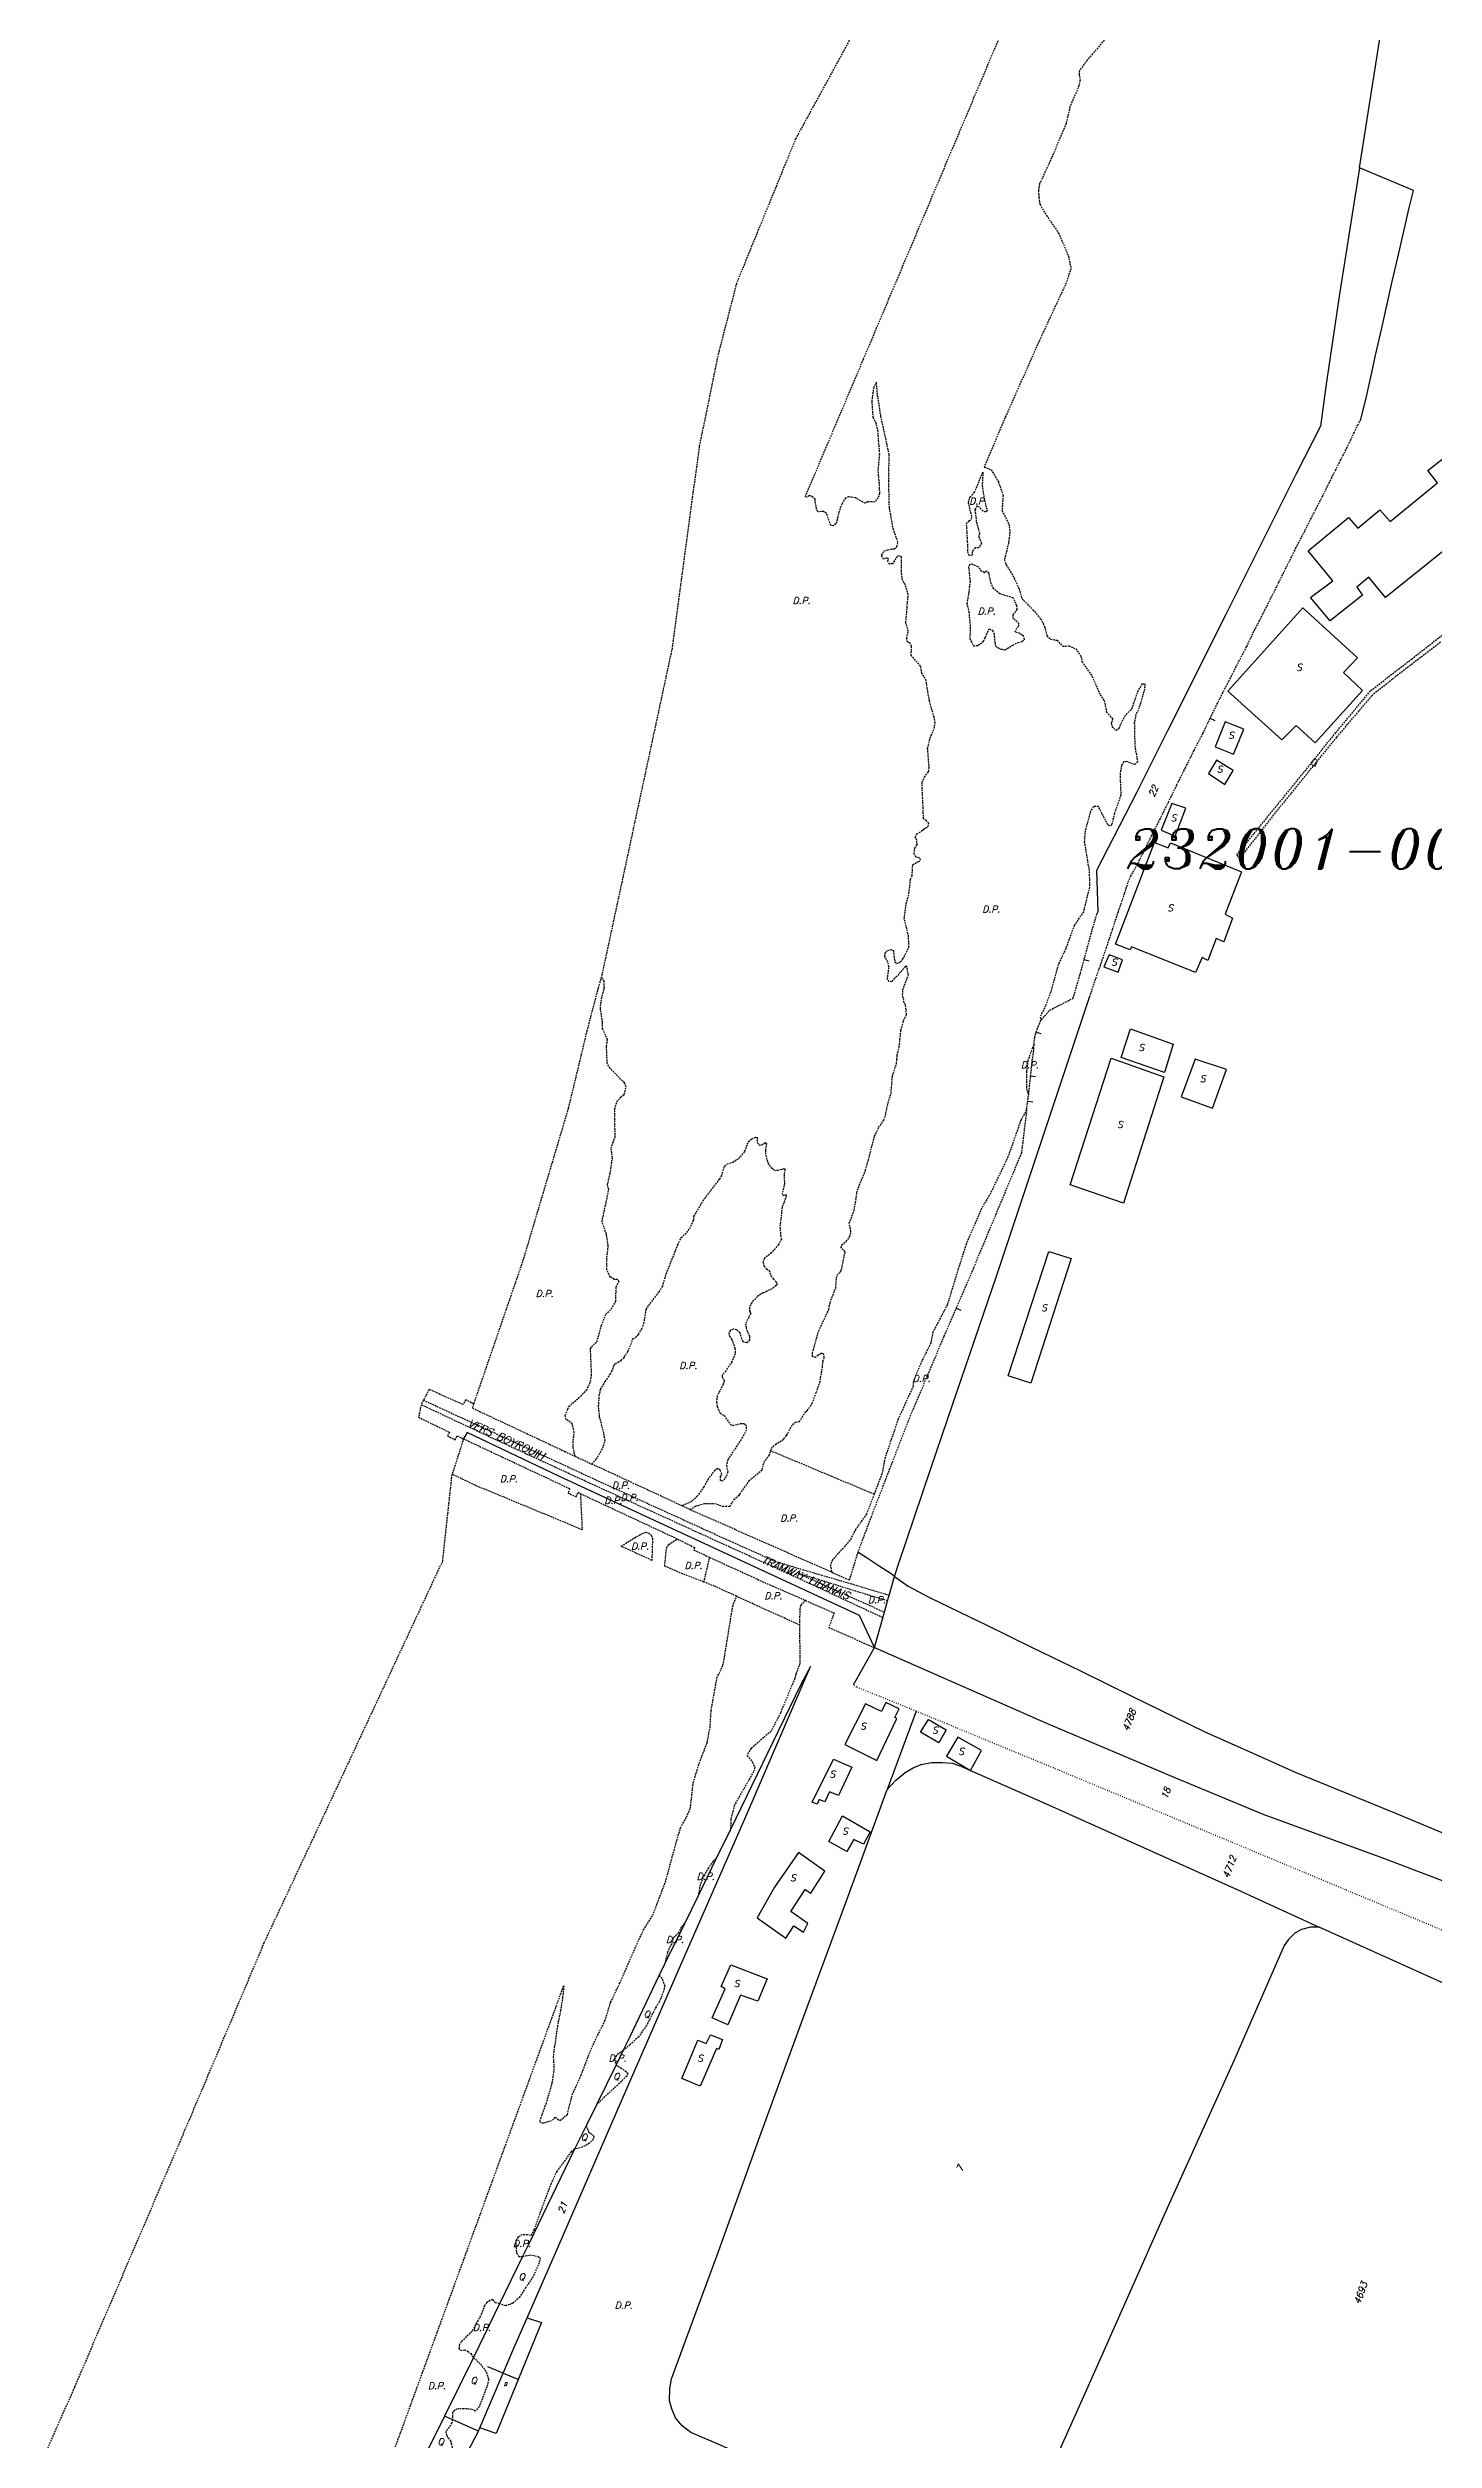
# Model space of a CAD drawing. Extents: x -334462 to -332769, y -29481 to -26664.
# Drawn here: x -334099.6 to -333892.3, y -27603.9 to -27246.2 of the extents above; entities that cross this region are included whole.
import ezdxf
from ezdxf.enums import TextEntityAlignment as Align

# ---------------------------------------------------------------- set-up
doc = ezdxf.new("R2010")
doc.units = 0
doc.header["$MEASUREMENT"] = 0
doc.linetypes.add('DOT', pattern=[0.25, 0, -0.25])
doc.linetypes.add('HIDDEN', pattern=[0.375, 0.25, -0.125])
for name, color, linetype in [('17', 7, 'CONTINUOUS'), ('CADAST$$AREA$B$', 7, 'CONTINUOUS'), ('DP$DIVIDING$LINE', 7, 'CONTINUOUS'), ('EASEMENT$BOUNDA$', 7, 'CONTINUOUS'), ('ENCRO$$AREA$TEXT', 7, 'CONTINUOUS'), ('ENCROACHED$WALL', 7, 'CONTINUOUS'), ('MAP$SHEET$BOUND$', 7, 'CONTINUOUS'), ('PARCEL$BOUNDARY', 7, 'CONTINUOUS'), ('PARCEL$NUMBER', 7, 'CONTINUOUS'), ('SECTION$$A$', 7, 'CONTINUOUS'), ('STREET$TEXT', 7, 'CONTINUOUS'), ('STRUC$$FOOTPRINT', 7, 'CONTINUOUS')]:
    doc.layers.add(name, color=color, linetype=linetype)
doc.styles.add('ITALICT', font='ITALICT', dxfattribs={"height": 0.2})

msp = doc.modelspace()

# ---------------------------------------------------------------- linework, layer by layer
at = {"layer": '17', "color": 1, "linetype": 'Continuous'}
for p, q in [((-333925.8, -27346.48), (-333925.13, -27346.8)), ((-333944.66, -27382.56), (-333943.94, -27382.76)), ((-333951.84, -27393.44), (-333951.12, -27393.64)), ((-333952.66, -27399.95), (-333951.92, -27400.03)), ((-333953.1, -27403.74), (-333952.35, -27403.83)), ((-333963.81, -27434.69), (-333963.12, -27434.99))]:
    msp.add_line(p, q, dxfattribs=at)
at = {"layer": 'CADAST$$AREA$B$', "color": 7, "linetype": 'HIDDEN'}
for p, q in [((-334043.47, -27448.47), (-334043.8, -27449.12)), ((-334037.45, -27454.23), (-334039.15, -27459.51))]:
    msp.add_line(p, q, dxfattribs=at)
for points in [[(-333925.95, -27170.53), (-333931.2, -27175.68), (-333938.06, -27184.41), (-333948.49, -27198.7), (-333966.55, -27225.04), (-333979.78, -27245.16), (-333987.8, -27259.84), (-333996.63, -27281.43), (-333999.44, -27292.32), (-334002.21, -27305.84), (-334006.27, -27336), (-334016.83, -27385.15)], [(-334016.83, -27385.15), (-334017.35, -27386.88), (-334019.01, -27393.22), (-334021.79, -27404.79), (-334028.64, -27427.77), (-334035.95, -27449.01)], [(-334043.8, -27449.12), (-334044.19, -27450.99), (-334039.54, -27453.25), (-334039.86, -27453.78), (-334038.72, -27454.36), (-334038.41, -27453.78), (-334037.45, -27454.23)], [(-334035.95, -27449.01), (-334037.11, -27448.39), (-334037.52, -27449.08), (-334042.6, -27446.85), (-334043.47, -27448.47)], [(-334099.6, -27605.15), (-334095.56, -27595.95), (-334078.43, -27556.03), (-334067.24, -27529.55), (-334059.85, -27513.81), (-334040.57, -27472.5), (-334039.15, -27459.51)]]:
    msp.add_lwpolyline(points, dxfattribs=at)
at = {"layer": 'DP$DIVIDING$LINE', "color": 2, "linetype": 'HIDDEN'}
for p, q in [((-333959.8, -27309.67), (-333959.91, -27311.67)), ((-333961.42, -27323.45), (-333961.79, -27323.49)), ((-334020.77, -27456.83), (-334018.3, -27457.99)), ((-333991.53, -27456), (-333976.05, -27462.48)), ((-334004.78, -27464.24), (-334018.3, -27457.99)), ((-334005.49, -27469.21), (-334019.98, -27462.45)), ((-334003.59, -27464.81), (-334004.78, -27464.24)), ((-333982.41, -27474.18), (-334003.59, -27464.81)), ((-334009.3, -27472.4), (-334013.86, -27470.29)), ((-334001.51, -27475.65), (-334000.64, -27471.95))]:
    msp.add_line(p, q, dxfattribs=at)
for points in [[(-333968.24, -27361.77), (-333968.68, -27361.53), (-333968.9, -27356.06), (-333968.55, -27355.31), (-333967.93, -27354.49), (-333967.83, -27353.87), (-333968.07, -27350.95), (-333967.56, -27349.06), (-333967.08, -27348.03), (-333966.95, -27347.2), (-333967.1, -27346.3), (-333967.79, -27343.9), (-333968.12, -27342.06), (-333968.27, -27340.85), (-333968.91, -27339.74), (-333969.12, -27338.68), (-333970.52, -27337.08), (-333970.46, -27335.71), (-333970.74, -27335.22), (-333971.08, -27335.09), (-333971.18, -27334.55), (-333970.96, -27333.44), (-333971.32, -27332.2), (-333970.97, -27327.99), (-333971.4, -27326.52), (-333971.84, -27325.79), (-333971.98, -27324.48), (-333971.98, -27322.33), (-333972.34, -27322.18), (-333972.62, -27322.28), (-333973.32, -27323.37), (-333973.71, -27323.42), (-333973.99, -27323.06), (-333973.91, -27322.67), (-333974.17, -27322.54), (-333974.64, -27322.7), (-333974.95, -27322.13), (-333974.61, -27321.48), (-333973.99, -27321.28), (-333973.09, -27321.15), (-333972.66, -27320.84), (-333972.51, -27320.17), (-333973.18, -27318.26), (-333973.78, -27315), (-333973.88, -27311.1), (-333973.81, -27307.07), (-333975.04, -27301.37), (-333975.55, -27298.09), (-333975.73, -27296.23), (-333976.13, -27297), (-333976.42, -27299.07), (-333976.25, -27301.5), (-333975.84, -27302.22), (-333975.55, -27303.43), (-333975.28, -27306.95), (-333975.5, -27309.61), (-333975.34, -27311.18), (-333975.27, -27312.89), (-333975.44, -27313.51), (-333976, -27314.15), (-333977.03, -27314.13), (-333977.4, -27314.33), (-333978.87, -27313.53), (-333979.87, -27313.38), (-333980.36, -27313.56), (-333980.91, -27314.46), (-333981.29, -27315.52), (-333981.59, -27316.76), (-333981.77, -27317.41), (-333982.18, -27317.72), (-333982.54, -27317.64), (-333983.16, -27315.88), (-333983.63, -27315.55), (-333984.48, -27315.62), (-333984.7, -27315.13), (-333984.9, -27313.74), (-333985.42, -27313.27), (-333985.73, -27313.2), (-333986.09, -27313.45), (-333986.35, -27313.35), (-333977.64, -27292.75), (-333925.95, -27170.53)], [(-333940.69, -27243.93), (-333943.39, -27247.15), (-333944.22, -27248.07), (-333945.36, -27249.63), (-333945.43, -27250.18), (-333945.27, -27251.1), (-333945.56, -27252.21), (-333946.78, -27255.06), (-333947.37, -27257.57), (-333949.53, -27262.71), (-333951.32, -27266.56), (-333951.51, -27267.59), (-333951.43, -27268.63), (-333951.29, -27269.62), (-333950.29, -27271.32), (-333948.5, -27273.91), (-333947.02, -27277.39), (-333946.65, -27279.23), (-333947.34, -27281.38), (-333951.16, -27289.58), (-333956.48, -27301.53), (-333959.6, -27308.92), (-333958.53, -27309.33), (-333957.49, -27311.14), (-333956.79, -27313.13), (-333956.94, -27315.46), (-333955.9, -27317.46), (-333955.77, -27318.64), (-333955.96, -27320.27), (-333956.59, -27322.78), (-333956.33, -27323.56), (-333955.31, -27325.15), (-333954.39, -27327.14), (-333953.98, -27328.58), (-333952.32, -27330.25), (-333951.18, -27331.61), (-333950.57, -27332.76)], [(-333959.91, -27311.67), (-333959.57, -27313.89), (-333959.17, -27315.49), (-333959.4, -27315.66), (-333959.8, -27315.49), (-333960.31, -27314.92), (-333960.71, -27314.75), (-333960.99, -27315.32), (-333960.77, -27317.2), (-333960.31, -27318.79), (-333960.43, -27319.36), (-333960.03, -27320.28), (-333960.43, -27321.01), (-333960.94, -27321.01), (-333961.39, -27321.53), (-333961.39, -27322.1), (-333961.85, -27322.15), (-333962.02, -27321.81), (-333962.08, -27320.05), (-333962.25, -27317.42), (-333961.85, -27316.97), (-333961.51, -27316.69), (-333961.45, -27316.29), (-333961.96, -27314.23), (-333961.73, -27313.44), (-333961.05, -27312.7), (-333959.8, -27309.67)], [(-333961.79, -27323.49), (-333961.94, -27323.89), (-333961.72, -27326), (-333961.9, -27327.63), (-333962.2, -27329.33), (-333961.9, -27330.58), (-333961.68, -27332.91), (-333961.76, -27334.58), (-333961.2, -27335.68), (-333960.5, -27335.57), (-333959.72, -27334.98), (-333959.39, -27334.35), (-333958.88, -27333.1), (-333958.36, -27333.32), (-333958.14, -27333.84), (-333958.03, -27335.09), (-333957.88, -27335.76), (-333957.14, -27336.13), (-333956.47, -27336.24), (-333955.33, -27335.54), (-333954.55, -27335.17), (-333953.93, -27334.98), (-333953.59, -27334.69), (-333953.71, -27334.21), (-333954.26, -27333.8), (-333954.96, -27333.58), (-333954.7, -27332.88), (-333954.41, -27332.73), (-333954.41, -27332.32), (-333955.29, -27331.54), (-333955.26, -27331.03), (-333954.68, -27330.21), (-333954.72, -27329.66), (-333955.28, -27328.48), (-333957.27, -27327.88), (-333958.19, -27327.11), (-333958.6, -27326.26), (-333958.89, -27324.78), (-333959.26, -27324.45), (-333959.56, -27324.74), (-333960, -27324.48), (-333960.52, -27323.82), (-333961.42, -27323.45)], [(-333950.57, -27332.76), (-333950.24, -27334.16), (-333949.68, -27334.64), (-333948.72, -27334.83), (-333947.87, -27335.72), (-333946.95, -27335.64), (-333945.92, -27336.09), (-333945.14, -27337.19), (-333944.99, -27338.01), (-333943.46, -27340.23), (-333942.28, -27342.96), (-333941.65, -27343.85), (-333941.32, -27345.55), (-333940.41, -27346.58), (-333940.6, -27347.21), (-333940.49, -27347.77), (-333939.9, -27348.25), (-333939.45, -27347.95), (-333938.6, -27346.18), (-333937.5, -27345.03), (-333936.66, -27342.52), (-333935.93, -27341.33), (-333935.59, -27341.33), (-333935.63, -27342.07), (-333936.44, -27344.92), (-333936.92, -27345.92), (-333937.16, -27347.17), (-333937.09, -27350.61), (-333936.68, -27352.98), (-333937.09, -27353.42), (-333938.27, -27352.94), (-333938.71, -27353.01), (-333939.08, -27353.53), (-333939.3, -27354.79), (-333939.18, -27358), (-333940.14, -27360.7), (-333940.51, -27362.33), (-333940.8, -27362.59), (-333941.13, -27362.4), (-333942.54, -27359.67), (-333943.24, -27359.7), (-333943.72, -27360.37), (-333944.51, -27363.25), (-333944.64, -27364.95), (-333943.9, -27369.42), (-333943.87, -27371.75), (-333944.77, -27375.41), (-333946.14, -27377.45), (-333947.41, -27380.92), (-333948.55, -27383.33), (-333949.68, -27387.47), (-333950.44, -27389.46), (-333951.25, -27391.2), (-333951.06, -27391.57)], [(-333991.53, -27456), (-333991.43, -27455.67), (-333990.76, -27455), (-333989.55, -27454.25), (-333989.14, -27453.71), (-333988.28, -27452.08), (-333987.83, -27451.72), (-333987.24, -27451.65), (-333986.32, -27450.2), (-333986.05, -27450.02), (-333985.32, -27448.91), (-333984.71, -27447.31), (-333984.2, -27445.83), (-333983.79, -27443.61), (-333983.72, -27442.66), (-333983.51, -27442.09), (-333983.59, -27441.55), (-333983.9, -27441.42), (-333984.41, -27441.73), (-333984.85, -27442.06), (-333985.29, -27441.93), (-333985.29, -27441.44), (-333984.35, -27438.09), (-333982.83, -27434.88), (-333982.65, -27433.85), (-333981.81, -27431.68), (-333981.65, -27429.82), (-333980.97, -27429.12), (-333980.39, -27426.26), (-333980.98, -27425.66), (-333980.88, -27425.22), (-333980.25, -27424.71), (-333979.68, -27423.99), (-333979.53, -27423.19), (-333979.77, -27421.97), (-333979.04, -27420.03), (-333978.56, -27417.04), (-333977.36, -27414.09), (-333976.92, -27412.54), (-333975.99, -27408.95), (-333975.67, -27408.28), (-333975.39, -27407.69), (-333974.6, -27406.55), (-333974.37, -27405.88), (-333974.07, -27404.38), (-333973.53, -27402.52), (-333973.32, -27399.99), (-333972.73, -27398.15), (-333972.65, -27397.46), (-333972.63, -27396.86), (-333972.32, -27395.68), (-333972.06, -27393.12), (-333971.67, -27391.72), (-333971.21, -27390.82), (-333971.36, -27389.37), (-333971.57, -27389.01), (-333971.8, -27387.88), (-333971.77, -27387.08), (-333970.94, -27384.85), (-333971.19, -27383.56), (-333971.4, -27383.62), (-333972.64, -27385.06), (-333973.03, -27385.35), (-333973.44, -27385.89), (-333973.83, -27385.84), (-333974.08, -27385.5), (-333973.84, -27383.64), (-333974.02, -27382.92), (-333974.46, -27382.12), (-333974.41, -27381.55), (-333974.04, -27381.21), (-333973.55, -27381.08), (-333973.19, -27381.21), (-333973.09, -27382.14), (-333972.96, -27382.89), (-333972.65, -27383.15), (-333972.11, -27382.89), (-333971.75, -27382.48), (-333970.86, -27380.7), (-333970.92, -27379.07), (-333971.55, -27376.44), (-333971.26, -27374.19), (-333970.85, -27372.69), (-333970.63, -27370.55), (-333970.37, -27370.03), (-333970.29, -27368.38), (-333969.45, -27367.91), (-333969.12, -27367.71), (-333969.22, -27367.4), (-333969.81, -27367.22), (-333970.1, -27366.78), (-333969.97, -27365.92), (-333969.63, -27365.43), (-333969.7, -27364.66), (-333969.93, -27364.3), (-333969.67, -27363.78), (-333969.04, -27363.39), (-333968.6, -27363.01), (-333967.96, -27362.65), (-333967.88, -27362.21), (-333968.24, -27361.77)], [(-334020.77, -27456.83), (-334021.04, -27455.59), (-334021.04, -27454.46), (-334020.89, -27453.25), (-334021.22, -27451.98), (-334022.11, -27451.32), (-334022.26, -27450.7), (-334021.87, -27449.78), (-334021.71, -27449.39), (-334020.23, -27448.11), (-334019.07, -27446.98), (-334018.56, -27446), (-334018.3, -27444.69), (-334018.47, -27440.75), (-334018.29, -27440.46), (-334017.52, -27439.69), (-334017.17, -27438.56), (-334016.81, -27437.25), (-334016.19, -27435.61), (-334015.35, -27434.81), (-334014.68, -27433.68), (-334014.64, -27431.53), (-334014.19, -27430.72), (-334014.37, -27430.4), (-334014.92, -27430.4), (-334015.5, -27430.03), (-334016.05, -27428.94), (-334016.05, -27427.48), (-334015.81, -27425.33), (-334016.1, -27423.61), (-334016.74, -27421.75), (-334015.74, -27417.01), (-334015.92, -27416.25), (-334015.55, -27414.61), (-334015.17, -27412.2), (-334015.39, -27410.78), (-334015.1, -27409.9), (-334014.79, -27409.14), (-334014.84, -27404.91), (-334014.52, -27403.85), (-334013.92, -27403.12), (-334013.41, -27402.69), (-334013.13, -27401.59), (-334013.39, -27401.01), (-334015.55, -27398.82), (-334015.96, -27398.13), (-334016.08, -27395.54), (-334015.94, -27394.56), (-334016.65, -27392.95), (-334016.65, -27391.93), (-334016.99, -27389.93), (-334016.83, -27388.43), (-334016.39, -27386.75), (-334016.43, -27385.81), (-334016.83, -27385.15)], [(-333952.16, -27395.3), (-333952.39, -27395.74), (-333953.06, -27397.63), (-333953.28, -27399.26), (-333953.28, -27401.84), (-333952.99, -27402.86)], [(-333953.26, -27405.05), (-333954.13, -27406.58), (-333954.65, -27408.09), (-333956.05, -27412.08), (-333958.65, -27417.48), (-333960.02, -27419.81), (-333962.29, -27425.1), (-333963.49, -27428.83), (-333965.11, -27434.15), (-333967.27, -27438.25), (-333967.59, -27439.88), (-333969.1, -27442.95), (-333970.24, -27445.72), (-333970.23, -27446.38), (-333972.48, -27451.3), (-333974.42, -27457.03), (-333974.9, -27459.47), (-333976.05, -27462.48)], [(-334018.3, -27457.99), (-334017.56, -27457.24), (-334016.62, -27455.61), (-334016.29, -27454.45), (-334016.47, -27453.36), (-334016.75, -27452.3), (-334017.11, -27450.96), (-334017.26, -27449.36), (-334017.15, -27447.81), (-334016.95, -27446.83), (-334016.26, -27445.64), (-334015.49, -27444.53), (-334015.13, -27443.86), (-334014.95, -27443.19), (-334014.73, -27442.98), (-334013.9, -27442.49), (-334013.41, -27442), (-334012.87, -27441.17), (-334012.42, -27440.14), (-334012.13, -27439.29), (-334011.72, -27439.08), (-334011.27, -27438.57), (-334010.81, -27437.79), (-334010.47, -27436.97), (-334010.14, -27434.87), (-334009.77, -27434.28), (-334008.19, -27432.24), (-334007.7, -27431.39), (-334007.14, -27429.53), (-334005.41, -27425.22), (-334004.9, -27424.13), (-334004.09, -27423.38), (-334003.63, -27422.79), (-334003.04, -27421.52), (-334003.01, -27420.96), (-334001.4, -27418.27), (-333999.13, -27415.38), (-333998.87, -27414.89), (-333998.43, -27413.44), (-333998.06, -27413.16), (-333997.21, -27412.85), (-333996.31, -27412.31), (-333995.77, -27411.76), (-333995.38, -27411.22), (-333994.85, -27409.75), (-333994.36, -27409.36), (-333993.79, -27409.13), (-333993.56, -27409.16), (-333993.53, -27409.93), (-333993.2, -27410.34), (-333992.86, -27410.27), (-333992.35, -27409.93), (-333992.17, -27410.06), (-333992.32, -27411.04), (-333992.27, -27411.84), (-333991.96, -27412.98), (-333991.48, -27413.65), (-333990.91, -27414.09), (-333990.48, -27414.06), (-333989.52, -27413.83), (-333989.39, -27413.93), (-333989.52, -27414.68), (-333989.52, -27415.48), (-333989.44, -27416.03), (-333989.8, -27417.47), (-333989.7, -27417.86), (-333989.26, -27417.71), (-333989.19, -27417.89), (-333989.82, -27419.59), (-333990.15, -27422.56), (-333990.04, -27423.83), (-333989.93, -27424.37), (-333990.35, -27425.19), (-333991.41, -27426.43), (-333992.46, -27427.21), (-333992.68, -27427.78), (-333992.55, -27428.37), (-333992.17, -27428.81), (-333991.75, -27429.07), (-333991.5, -27429.84), (-333991.13, -27430.33), (-333990.7, -27430.77), (-333990.57, -27431.13), (-333990.72, -27431.31), (-333991.33, -27431.81), (-333992.67, -27432.42), (-333993.55, -27432.97), (-333994.37, -27433.87), (-333994.68, -27434.52), (-333994.68, -27435.16), (-333994.5, -27435.45), (-333994.81, -27436.04), (-333995.29, -27437.02), (-333995.21, -27437.62), (-333994.98, -27438.31), (-333994.7, -27438.86), (-333994.72, -27439.42), (-333994.88, -27439.73), (-333995.16, -27439.89), (-333995.62, -27439.71), (-333995.83, -27439.29)], [(-333995.83, -27439.29), (-333996.14, -27438.31), (-333996.6, -27437.93), (-333997.09, -27437.82), (-333997.53, -27438), (-333997.79, -27438.37), (-333997.69, -27438.86), (-333997.33, -27439.37), (-333996.86, -27440.74), (-333996.84, -27441.54), (-333997.36, -27442.73), (-333998.22, -27444.05), (-333998.76, -27444.69), (-333998.78, -27444.98), (-333998.47, -27445.57), (-333998.63, -27446.06), (-333999.52, -27447.79), (-333999.65, -27448.77), (-333999.52, -27449.39), (-333999.11, -27450.37), (-333998.5, -27450.76), (-333997.52, -27452.08), (-333997.16, -27452.21), (-333996.1, -27451.95), (-333995.53, -27451.92), (-333995.22, -27452.13), (-333995.17, -27452.93), (-333995.73, -27453.99), (-333997.96, -27457.37), (-333998.14, -27458.22), (-333997.96, -27459.18), (-333998.16, -27459.85), (-333998.73, -27460.58), (-333999.02, -27460.45), (-333999.04, -27459.85), (-333998.81, -27459.52), (-333999.09, -27458.9), (-333999.45, -27458.66), (-333999.89, -27458.92), (-334000.83, -27460.16), (-334000.89, -27460.24), (-334001.51, -27461.4), (-334002.51, -27462.82), (-334003.44, -27463.65), (-334004.78, -27464.24)], [(-333974.75, -27480.98), (-333991.79, -27473.03), (-333993.24, -27472.42), (-334002, -27468.43), (-334018.6, -27460.85), (-334032.59, -27454.39), (-334043.8, -27449.12)], [(-333973.81, -27477.64), (-333979.39, -27475.97), (-333988.22, -27473.38), (-333990.87, -27472.57), (-334001.05, -27467.97), (-334017.67, -27460.38), (-334035.72, -27452.03), (-334043.47, -27448.47)], [(-334035.95, -27449.01), (-334036.12, -27449.63), (-334022.35, -27456.09), (-334020.77, -27456.83)], [(-334037.45, -27454.23), (-334021.55, -27461.69), (-334021.86, -27462.32), (-334020.61, -27462.88), (-334020.3, -27462.22), (-334019.98, -27462.45)], [(-334003.59, -27464.81), (-334002.72, -27464.27), (-334001.43, -27463.91), (-333999.93, -27463.88), (-333998.71, -27464.3), (-333997.65, -27464.32), (-333997.24, -27463.7), (-333997.03, -27463.29), (-333996.26, -27462.67), (-333996.12, -27462.48), (-333994.72, -27460.48), (-333992.82, -27458.85), (-333992.54, -27457.76), (-333991.75, -27456.71), (-333991.53, -27456)], [(-334019.98, -27462.45), (-334019.72, -27467.81), (-334035.72, -27461.17), (-334039.15, -27459.51)], [(-333976.05, -27462.48), (-333977.21, -27465.49), (-333978.81, -27467.75), (-333979.66, -27469.41), (-333980.4, -27470.24), (-333982.28, -27472.33), (-333982.61, -27473.07), (-333982.41, -27474.18)], [(-334013.86, -27470.29), (-334011.88, -27469.02), (-334010.8, -27468.42), (-334010.2, -27468.2), (-334009.77, -27468.31), (-334009.38, -27468.63), (-334009.19, -27469.15), (-334009.3, -27472.4)], [(-334001.51, -27475.65), (-334004.7, -27474.4), (-334007.37, -27473.25), (-334007.1, -27470.58), (-334006.79, -27470.02), (-334005.49, -27469.21)], [(-334005.49, -27469.21), (-334002.93, -27470.46), (-334003.01, -27470.86), (-334000.64, -27471.95)], [(-333978.5, -27471.17), (-333979.79, -27475.38), (-333982.41, -27474.18)], [(-334000.64, -27471.95), (-333991.21, -27476.27), (-333986.34, -27478.38)], [(-333974.04, -27478.45), (-333978.79, -27477.02), (-333987.23, -27474.39), (-333987.4, -27474.34), (-333974.52, -27480.14)], [(-334049.05, -27608.83), (-334022.47, -27536), (-334022.63, -27537.69), (-334022.93, -27539.68), (-334023.39, -27541.94), (-334023.85, -27545.05), (-334024.04, -27546.54), (-334023.93, -27548.42), (-334024.23, -27550.56), (-334025.11, -27553.56), (-334026.11, -27556.31), (-334025.61, -27556.54), (-334024.16, -27556.12), (-334023.73, -27555.66), (-334023.05, -27556.16), (-334022.66, -27555.89), (-334021.93, -27555.24), (-334021.19, -27552.29), (-334019.87, -27549.38), (-334018.66, -27546.19), (-334017.74, -27544.09), (-334016.3, -27541.25), (-334015.46, -27538.49), (-334014.1, -27535.62), (-334011.86, -27530.48), (-334010.54, -27527.64), (-334009.16, -27525.46), (-334007.27, -27520.51), (-334005.98, -27515.76), (-334005.01, -27512.39), (-334004.11, -27510.78), (-334003.53, -27509.47), (-334003.11, -27505.64), (-334002.21, -27502.73), (-334001.04, -27499.7), (-334000.59, -27497.4), (-334000.43, -27494.87), (-333999.57, -27490), (-333998.67, -27488.12), (-333998.49, -27487.19), (-333997.2, -27479.24), (-333996.63, -27477.77)], [(-333996.63, -27477.77), (-333999.91, -27476.27), (-334001.51, -27475.65)], [(-333987.23, -27482.04), (-333993.44, -27479.24), (-333996.63, -27477.77)], [(-333986.34, -27478.38), (-333987.04, -27479.09), (-333987.17, -27479.63), (-333987.23, -27482.04)], [(-333986.34, -27478.38), (-333982.04, -27480.26), (-333982.84, -27482.45), (-333976.01, -27485.44)], [(-333987.23, -27482.04), (-333987.21, -27483.56), (-333987.16, -27487.76), (-333987.75, -27489.41), (-333987.94, -27490.06), (-333990.05, -27495.19), (-333991.48, -27497.95), (-333992.57, -27498.88), (-333994.43, -27500.54), (-333994.88, -27501.15), (-333995.03, -27501.6), (-333994.25, -27502.6), (-333993.9, -27503.34), (-333994.09, -27504.01), (-333996.96, -27509.01), (-333997.5, -27511.16), (-333997.52, -27512.62)], [(-333999.72, -27517.08), (-334000.13, -27517.35), (-334000.84, -27518.38), (-334001.48, -27519.5), (-334002.09, -27520.91), (-334002.35, -27522.58)], [(-334004.41, -27526.75), (-334004.94, -27527.23), (-334005.29, -27528.09), (-334006.09, -27528.86), (-334006.38, -27529.76), (-334006.96, -27531.04), (-334007.34, -27532.66)], [(-334013.62, -27545.74), (-334014.23, -27546.11), (-334014.64, -27546.5), (-334014.9, -27547.04), (-334014.64, -27547.83)], [(-334020.84, -27560.44), (-334021.37, -27560.83), (-334022.27, -27562.08), (-334023.52, -27563.78), (-334024.36, -27565.58), (-334025.68, -27569.07), (-334026.91, -27572.44), (-334027.36, -27573.35), (-334027.91, -27573.26), (-334028.7, -27573.24), (-334029.28, -27573.56), (-334029.65, -27574.15), (-334029.63, -27574.78), (-334029.53, -27576), (-334029.19, -27576.46), (-334028.61, -27576.49)], [(-334032.05, -27583.58), (-334032.68, -27583.4), (-334033.16, -27582.89), (-334033.96, -27583.34), (-334034.31, -27583.82), (-334034.74, -27585.04), (-334036.22, -27587.7), (-334037.79, -27589.24), (-334038.03, -27589.63), (-334038.16, -27590.24), (-334037.9, -27590.52), (-334037.32, -27590.46), (-334036.84, -27590.65), (-334036.36, -27591.01), (-334035.95, -27591.6)]]:
    msp.add_lwpolyline(points, dxfattribs=at)
at = {"layer": 'EASEMENT$BOUNDA$', "color": 3, "linetype": 'HIDDEN'}
for points in [[(-333891.41, -27335.12), (-333898.55, -27340.63), (-333901.66, -27343.11), (-333906.93, -27349.31), (-333915.88, -27360.35), (-333921.41, -27367.43), (-333921.84, -27366.89), (-333916.59, -27360.45), (-333911.65, -27354.37), (-333907.06, -27348.65), (-333901.81, -27342.35), (-333895.7, -27337.63), (-333887.77, -27331.41)], [(-334008.18, -27534.42), (-334007.72, -27535.06), (-334007.36, -27536.01), (-334007.54, -27536.84), (-334008.19, -27538.39), (-334008.67, -27539.16), (-334010.09, -27541.95), (-334011.28, -27543.62), (-334012.53, -27544.8), (-334013.62, -27545.74)], [(-334014.64, -27547.83), (-334013.3, -27548.72), (-334012.88, -27549.08), (-334013.06, -27549.5), (-334014.13, -27550.57), (-334017.53, -27553.71)], [(-334019.12, -27556.95), (-334018.76, -27557.82), (-334017.99, -27558.47), (-334018.05, -27558.95), (-334018.64, -27559.54), (-334019.3, -27559.96), (-334020.04, -27560.25), (-334020.84, -27560.44)], [(-334028.61, -27576.49), (-334027.52, -27576.24), (-334026.27, -27576.47), (-334025.97, -27576.71), (-334026.15, -27577.43), (-334027.04, -27579.45), (-334028.17, -27581.17), (-334029.06, -27582.54), (-334030.07, -27583.49), (-334030.6, -27583.67), (-334031.2, -27583.84), (-334032.05, -27583.58)], [(-334035.95, -27591.6), (-334034.92, -27592.58), (-334034.03, -27593.83), (-334033.68, -27594.9), (-334033.97, -27595.97), (-334035.1, -27598.94), (-334035.7, -27599.59), (-334036.17, -27599.35), (-334037.42, -27599.24), (-334038.43, -27599.29), (-334038.84, -27599.53), (-334039.08, -27599.83), (-334039.08, -27600.42), (-334039.14, -27600.88)], [(-334039.14, -27600.88), (-334039.2, -27601.37), (-334040.09, -27602.68), (-334039.97, -27603.33), (-334039.38, -27604.05), (-334039.14, -27605.06), (-334038.99, -27605.89), (-334039.47, -27606.6), (-334040, -27606.96), (-334041.42, -27607.14), (-334043.62, -27607.09)]]:
    msp.add_lwpolyline(points, dxfattribs=at)
at = {"layer": 'ENCRO$$AREA$TEXT', "color": 5, "linetype": 'Continuous'}
msp.add_line((-334029.28, -27594.86), (-334033.83, -27593), dxfattribs=at)
at = {"layer": 'ENCROACHED$WALL', "color": 5, "linetype": 'Continuous'}
msp.add_lwpolyline([(-334027.94, -27585.66), (-334025.8, -27586.33), (-334032.58, -27602.93), (-334034.99, -27602.1)], dxfattribs=at)
at = {"layer": 'MAP$SHEET$BOUND$', "color": 6, "linetype": 'Continuous'}
msp.add_lwpolyline([(-333976.01, -27485.44), (-333978.27, -27480.64), (-334023.22, -27459.81), (-334036.92, -27453.3), (-334037.45, -27454.23)], dxfattribs=at)
at = {"layer": 'PARCEL$BOUNDARY', "color": 2, "linetype": 'HIDDEN'}
msp.add_line((-333953.26, -27405.05), (-333952.99, -27402.86), dxfattribs=at)
at = {"layer": 'PARCEL$BOUNDARY', "color": 7, "linetype": 'Continuous'}
for p, q in [((-333979.16, -27491.01), (-333976.01, -27485.44)), ((-333969.77, -27494.96), (-333974.11, -27506.67)), ((-333997.52, -27512.62), (-333999.72, -27517.08)), ((-333999.72, -27517.08), (-334002.35, -27522.58)), ((-334002.35, -27522.58), (-334004.41, -27526.75)), ((-334004.41, -27526.75), (-334007.34, -27532.66)), ((-333883.22, -27539.09), (-333909.53, -27527.22)), ((-334007.34, -27532.66), (-334008.18, -27534.42)), ((-334013.62, -27545.74), (-334014.64, -27547.83)), ((-334014.64, -27547.83), (-334017.53, -27553.71)), ((-334019.12, -27556.95), (-334020.84, -27560.44)), ((-334017.53, -27553.71), (-334019.12, -27556.95)), ((-334028.61, -27576.49), (-334032.05, -27583.58)), ((-334032.05, -27583.58), (-334035.95, -27591.6)), ((-334035.95, -27591.6), (-334040.32, -27600.36)), ((-334040.32, -27600.36), (-334043.62, -27607.09)), ((-334039.14, -27600.88), (-334040.32, -27600.36)), ((-334035.2, -27602.6), (-334039.14, -27600.88)), ((-334035.2, -27602.6), (-334034.99, -27602.1))]:
    msp.add_line(p, q, dxfattribs=at)
for points in [[(-333903.5, -27264.18), (-333900.36, -27244.23)], [(-333903.5, -27264.18), (-333906.47, -27283.09), (-333908.48, -27296.54), (-333909.35, -27302.81), (-333912.99, -27310.04), (-333923.48, -27330.96), (-333932.22, -27348.38), (-333936.79, -27357.52), (-333942.82, -27369.23), (-333942.63, -27375.4), (-333942.78, -27375.8)], [(-333903.29, -27301.79), (-333902.47, -27298.38), (-333901.77, -27295.22), (-333901.03, -27292), (-333900.23, -27288.35), (-333899.41, -27284.79), (-333898.59, -27281.18), (-333897.77, -27277.57), (-333896.92, -27273.92), (-333896.1, -27270.38), (-333895.43, -27267.56), (-333903.5, -27264.18)], [(-333973.02, -27474.8), (-333972.45, -27473.13), (-333967.59, -27458.67), (-333965.05, -27451.19), (-333957.74, -27429.73), (-333951.71, -27411.67), (-333943.85, -27388.19)], [(-333973.02, -27474.8), (-333973.53, -27474.43), (-333975.32, -27473.25), (-333977.1, -27472.08), (-333978.5, -27471.17)], [(-333976.01, -27485.44), (-333950.27, -27496.72), (-333930.99, -27504.91), (-333917.78, -27510.41), (-333899.89, -27516.94), (-333889.02, -27521.07)], [(-334027.94, -27585.66), (-334023.11, -27574.61), (-334013.96, -27553.56), (-334004.95, -27532.86), (-333995.04, -27510.23), (-333985.57, -27488.29), (-333987.02, -27490.97), (-333990.37, -27497.86), (-333997.52, -27512.62)], [(-333974.11, -27506.67), (-333972.87, -27505.33), (-333971.44, -27504.14), (-333970.25, -27503.41), (-333969.01, -27502.92), (-333967.47, -27502.63), (-333965.85, -27502.6), (-333964.42, -27502.74), (-333963.1, -27503.17), (-333961.64, -27503.81)], [(-333952.91, -27625.33), (-333966.76, -27619.21), (-333983.82, -27611.55), (-333999.05, -27604.71), (-334003.47, -27602.82), (-334004.77, -27601.82), (-334005.74, -27600.61), (-334006.3, -27599.26), (-334006.64, -27598.07), (-334006.61, -27596.24), (-334006.37, -27594.8), (-334002.53, -27584.35), (-333999.55, -27576.28), (-333993.14, -27558.56), (-333986.9, -27541.52), (-333979.98, -27522.74), (-333974.11, -27506.67)], [(-333961.64, -27503.81), (-333950.89, -27508.57), (-333921.71, -27521.65), (-333909.53, -27527.22)], [(-333909.53, -27527.22), (-333910.8, -27527.22), (-333912.15, -27527.57), (-333913.12, -27528.09), (-333914.12, -27529.08), (-333914.74, -27530), (-333922.3, -27547.22), (-333932.23, -27569.25), (-333944.1, -27595.99), (-333954.99, -27620.26), (-333955.28, -27621.17), (-333955.28, -27622.15), (-333955.07, -27623.09), (-333954.69, -27623.82), (-333954.23, -27624.41), (-333952.91, -27625.33)], [(-334008.18, -27534.42), (-334012.68, -27543.85), (-334013.62, -27545.74)], [(-334020.84, -27560.44), (-334027.66, -27574.5), (-334028.61, -27576.49)], [(-334034.99, -27602.1), (-334029.91, -27590.17), (-334027.94, -27585.66)], [(-334071.39, -27697.38), (-334067.28, -27685.38), (-334063.36, -27673.52), (-334059.52, -27662.21), (-334053.55, -27644.85), (-334050.93, -27638.1), (-334049.22, -27633.89), (-334044.48, -27622), (-334042.04, -27615.68), (-334035.2, -27602.6)]]:
    msp.add_lwpolyline(points, dxfattribs=at)
at = {"layer": 'PARCEL$BOUNDARY', "color": 2, "linetype": 'HIDDEN'}
for points in [[(-333943.85, -27388.19), (-333943.15, -27386.08), (-333942.24, -27383.45), (-333941.34, -27380.83), (-333940.43, -27378.1), (-333939.54, -27375.37), (-333938.61, -27372.69), (-333938.07, -27370.95), (-333937.72, -27370.13), (-333936.98, -27368.85), (-333935.84, -27366.61), (-333934.58, -27364.08), (-333933.32, -27361.56), (-333932.06, -27359.04), (-333930.8, -27356.44), (-333929.51, -27353.86), (-333928.23, -27351.29), (-333926.9, -27348.74), (-333925.63, -27346.11), (-333924.35, -27343.49), (-333923.03, -27340.95), (-333921.7, -27338.32), (-333920.36, -27335.74), (-333919.23, -27333.39), (-333918.03, -27331.09), (-333916.83, -27328.7), (-333915.59, -27326.23), (-333912.99, -27321.02), (-333911.65, -27318.42), (-333910.33, -27315.82), (-333909.03, -27313.32), (-333908.23, -27311.7), (-333907.66, -27310.57), (-333907.1, -27309.43), (-333906.53, -27308.32), (-333905.97, -27307.2), (-333905.4, -27306.09), (-333904.85, -27304.95), (-333904.31, -27303.81), (-333903.76, -27302.66), (-333903.29, -27301.79)], [(-333951.06, -27391.57), (-333949.81, -27390.13), (-333946.3, -27388.34), (-333945.23, -27384.62), (-333943.46, -27378.16), (-333942.78, -27375.8)], [(-333952.16, -27395.3), (-333952.16, -27395.19), (-333952.05, -27394.17), (-333951.83, -27393.42), (-333951.54, -27392.62), (-333951.24, -27391.85), (-333951.06, -27391.57)], [(-333952.99, -27402.86), (-333952.92, -27402.35), (-333952.75, -27400.73), (-333952.41, -27397.67), (-333952.21, -27396.28), (-333952.17, -27395.42), (-333952.16, -27395.3)], [(-333953.26, -27405.05), (-333954.04, -27411.48), (-333961.23, -27428.71), (-333965.64, -27438.93), (-333971, -27451.61), (-333973.75, -27458.73), (-333976.48, -27465.79), (-333978.5, -27471.17)]]:
    msp.add_lwpolyline(points, dxfattribs=at)
at = {"layer": 'PARCEL$BOUNDARY', "color": 2, "linetype": 'DOT'}
for points in [[(-333969.77, -27494.96), (-333978.65, -27491.36), (-333979.16, -27491.01)], [(-333883.44, -27530.92), (-333905.59, -27521.65), (-333924.33, -27513.82), (-333949.27, -27503.44), (-333965.16, -27496.86), (-333969.77, -27494.96)]]:
    msp.add_lwpolyline(points, dxfattribs=at)
at = {"layer": 'SECTION$$A$', "color": 7, "linetype": 'Continuous'}
for p, q in [((-333973.81, -27477.64), (-333973.02, -27474.8)), ((-333974.52, -27480.14), (-333974.04, -27478.45)), ((-333976.01, -27485.44), (-333974.75, -27480.98)), ((-333974.75, -27480.98), (-333974.52, -27480.14))]:
    msp.add_line(p, q, dxfattribs=at)
for points in [[(-333973.02, -27474.8), (-333970.99, -27476.28), (-333967.79, -27477.97), (-333960.35, -27481.53), (-333959.52, -27481.94), (-333955.89, -27483.72), (-333955.75, -27483.78), (-333952.42, -27485.42), (-333945.2, -27488.92), (-333937.55, -27492.72), (-333926.7, -27497.97), (-333919, -27501.4), (-333913.12, -27504.09), (-333904.7, -27507.53), (-333898.13, -27510.22), (-333887.01, -27514.85)], [(-333974.04, -27478.45), (-333973.9, -27477.95), (-333973.81, -27477.64)]]:
    msp.add_lwpolyline(points, dxfattribs=at)
at = {"layer": 'STRUC$$FOOTPRINT', "color": 1, "linetype": 'Continuous'}
for p, q in [((-333915.1, -27349.7), (-333923.18, -27342.41)), ((-333920.79, -27348.11), (-333923.6, -27347.04)), ((-333922.38, -27354.28), (-333924.86, -27352.74)), ((-333929.47, -27359.92), (-333931.54, -27359.22)), ((-333940.93, -27381.86), (-333941.7, -27383.67)), ((-333927.02, -27382.25), (-333927.99, -27384.51)), ((-333940.63, -27397.29), (-333932.74, -27400.11)), ((-333932.67, -27399.44), (-333939.14, -27397.23)), ((-333923.37, -27399), (-333928.08, -27397.44)), ((-333949.95, -27426.21), (-333946.61, -27427.25)), ((-333972.66, -27496.04), (-333972.97, -27495.87)), ((-333966.39, -27499.7), (-333969.11, -27498.07)), ((-333982.15, -27502.13), (-333979.4, -27503.31)), ((-333961.64, -27503.81), (-333959.99, -27500.82)), ((-333976.66, -27512.99), (-333977.66, -27514.84)), ((-333993.54, -27525.85), (-333989.25, -27528.91)), ((-333992.05, -27534.99), (-333993.45, -27538.33)), ((-334002.41, -27544.12), (-334001.16, -27544.65))]:
    msp.add_line(p, q, dxfattribs=at)
for points in [[(-333886.46, -27317.86), (-333899.61, -27328.45), (-333902.12, -27325.4), (-333903.89, -27326.9), (-333903.05, -27328.07), (-333907.86, -27331.94), (-333910.8, -27328.44), (-333907.49, -27325.92), (-333911.19, -27321.43), (-333905.14, -27316.48), (-333903.75, -27318.07), (-333900.44, -27315.31), (-333898.9, -27317.04), (-333895.07, -27313.91), (-333892.64, -27311.93), (-333891.82, -27311.26), (-333893.27, -27309.42), (-333889.73, -27306.67)], [(-333923.18, -27342.41), (-333911.99, -27329.96), (-333903.78, -27337.44), (-333905.88, -27339.63), (-333903.07, -27342.34), (-333910.12, -27350.14), (-333912.97, -27347.57), (-333915.1, -27349.7)], [(-333923.6, -27347.04), (-333925.09, -27350.77), (-333922.34, -27351.85), (-333920.79, -27348.11)], [(-333924.86, -27352.74), (-333926.07, -27354.74), (-333923.64, -27356.38), (-333922.38, -27354.28)], [(-333931.54, -27359.22), (-333933.13, -27363.21), (-333931.07, -27364.1), (-333929.47, -27359.92)], [(-333927.99, -27384.51), (-333937.59, -27380.65), (-333937.76, -27381.12), (-333940, -27380.24), (-333934.14, -27365.05), (-333932.1, -27365.85), (-333931.77, -27365.09), (-333921.12, -27369.45), (-333923.56, -27375.79), (-333922.48, -27376.36), (-333923.79, -27379.93), (-333924.92, -27379.41), (-333926.19, -27382.7), (-333927.02, -27382.25)], [(-333941.7, -27383.67), (-333939.59, -27384.46), (-333938.95, -27382.59), (-333940.93, -27381.86)], [(-333939.14, -27397.23), (-333937.75, -27392.92), (-333931.34, -27395.21), (-333932.67, -27399.44)], [(-333932.74, -27400.11), (-333938.76, -27418.99), (-333946.73, -27416.26), (-333940.63, -27397.29)], [(-333928.08, -27397.44), (-333930.17, -27403.08), (-333925.46, -27404.78), (-333923.37, -27399)], [(-333946.61, -27427.25), (-333952.64, -27445.88), (-333956, -27444.79), (-333949.95, -27426.21)], [(-333972.97, -27495.87), (-333972.31, -27494.61), (-333974.29, -27493.66), (-333974.97, -27494.98), (-333977.35, -27493.86), (-333980.42, -27499.93), (-333975.67, -27502.33), (-333972.66, -27496.04)], [(-333969.11, -27498.07), (-333967.91, -27496.21), (-333965.28, -27497.75), (-333966.39, -27499.7)], [(-333959.99, -27500.82), (-333963.53, -27498.84), (-333965.22, -27501.65), (-333961.64, -27503.81)], [(-333979.4, -27503.31), (-333981.41, -27507.54), (-333982.75, -27507), (-333983.44, -27508.49), (-333984.27, -27508.17), (-333984.58, -27508.84), (-333985.31, -27508.55), (-333982.15, -27502.13)], [(-333977.66, -27514.84), (-333979.11, -27514.11), (-333980.16, -27515.91), (-333982.84, -27514.44), (-333980.81, -27510.62), (-333976.66, -27512.99)], [(-333989.25, -27528.91), (-333988.06, -27527.03), (-333986.63, -27527.97), (-333985.98, -27526.71), (-333988.5, -27524.89), (-333986.38, -27521.59), (-333985.54, -27522.14), (-333983.42, -27518.87), (-333987.35, -27516.08), (-333990.97, -27521.26), (-333993.54, -27525.85)], [(-333993.45, -27538.33), (-333996.02, -27537.4), (-333997.93, -27541.85), (-334000.26, -27540.8), (-333998.35, -27536.45), (-333998.94, -27536.13), (-333997.49, -27532.85), (-333992.05, -27534.99)], [(-334001.16, -27544.65), (-334000.52, -27543.33), (-333998.74, -27544.06), (-333999.28, -27545.52), (-333999.65, -27545.4), (-334002.07, -27551.03), (-334004.82, -27549.89), (-334002.41, -27544.12)]]:
    msp.add_lwpolyline(points, dxfattribs=at)

# ---------------------------------------------------------------- texts
at = {"layer": 'DP$DIVIDING$LINE', "color": 2, "linetype": 'Continuous', "style": 'ITALICT'}
for p in [(-333960.51, -27314.01), (-333986.91, -27328.88), (-333959.23, -27330.47), (-333952.79, -27398.31), (-333968.95, -27445.21), (-334001.24, -27519.64), (-334005.84, -27529.09), (-334014.43, -27546.82), (-334028.71, -27574.55), (-334013.5, -27583.78), (-334034.71, -27587.1)]:
    msp.add_text('D.P.', height=1, dxfattribs=at).set_placement(p, align=Align.MIDDLE)
at = {"layer": 'DP$DIVIDING$LINE', "color": 4, "linetype": 'Continuous', "style": 'ITALICT'}
for p in [(-333958.56, -27375.04), (-334025.32, -27432.51), (-334003.85, -27443.26), (-334030.68, -27460.21), (-333988.77, -27466.08), (-334011.06, -27470.29), (-334003.06, -27473.16), (-333991.13, -27477.69), (-334041.44, -27595.84)]:
    msp.add_text('D.P.', height=1, dxfattribs=at).set_placement(p, align=Align.MIDDLE)
at = {"layer": 'DP$DIVIDING$LINE', "color": 30, "linetype": 'Continuous', "style": 'ITALICT'}
for p in [(-334013.93, -27461.18), (-334015.05, -27463.42), (-334012.65, -27463), (-333975.66, -27478.31)]:
    msp.add_text('D.P.', height=1, dxfattribs=at).set_placement(p, align=Align.MIDDLE)
at = {"layer": 'EASEMENT$BOUNDA$', "color": 3, "linetype": 'Continuous', "style": 'ITALICT'}
for p in [(-333910.37, -27353.17), (-334010.04, -27540.29), (-334014.61, -27549.62), (-334019.44, -27558.71), (-334028.76, -27579.56), (-334035.94, -27595.07), (-334040.87, -27604.22)]:
    msp.add_text('Q', height=1, dxfattribs=at).set_placement(p, align=Align.MIDDLE)
at = {"layer": 'ENCRO$$AREA$TEXT', "color": 5, "linetype": 'Continuous', "style": 'ITALICT'}
msp.add_text('D', height=0.5, dxfattribs=at).set_placement((-334031.18, -27595.55), align=Align.MIDDLE)
at = {"layer": 'MAP$SHEET$BOUND$', "color": 6, "linetype": 'Continuous', "style": 'ITALICT'}
msp.add_text('232001-00-001-0', height=6, dxfattribs=at).set_placement((-333896, -27366), align=Align.MIDDLE)
at = {"layer": 'PARCEL$NUMBER', "color": 7, "linetype": 'Continuous', "style": 'ITALICT'}
for s, rotation, p in [('22', 67.0521, (-333934.32, -27357.39)), ('4788', 69.9902, (-333937.93, -27496.29)), ('18', 69.9902, (-333932.46, -27507.22)), ('4712', 69.9902, (-333922.93, -27518.24)), ('7', 69.9902, (-333963.24, -27563.32)), ('21', 69.9902, (-334022.64, -27569.19)), ('4693', 69.9902, (-333903.34, -27581.95))]:
    msp.add_text(s, height=1, rotation=rotation, dxfattribs=at).set_placement(p, align=Align.MIDDLE)
at = {"layer": 'STREET$TEXT', "color": 7, "linetype": 'Continuous', "style": 'ITALICT'}
for s, rotation, p in [('VERS BOYROUIH', 335.5576, (-334036.89, -27452.28)), ('TRAMWAY LIBANAIS', 336.8189, (-333993, -27472.72))]:
    msp.add_text(s, height=1.15, rotation=rotation, dxfattribs=at).set_placement(p)
at = {"layer": 'STRUC$$FOOTPRINT', "color": 1, "linetype": 'Continuous', "style": 'ITALICT'}
for p in [(-333912.54, -27338.87), (-333922.69, -27349.03), (-333924.39, -27354.1), (-333931.3, -27361.38), (-333931.8, -27374.85), (-333940.21, -27382.95), (-333936.12, -27395.72), (-333926.94, -27400.38), (-333939.32, -27407.23), (-333950.67, -27434.62), (-333977.71, -27497.2), (-333966.97, -27497.8), (-333963.05, -27500.95), (-333982.31, -27504.36), (-333980.43, -27512.89), (-333988.19, -27519.88), (-333996.62, -27535.67), (-334002.07, -27546.84)]:
    msp.add_text('S', height=1, dxfattribs=at).set_placement(p, align=Align.MIDDLE)

doc.saveas('drawing.dxf')
